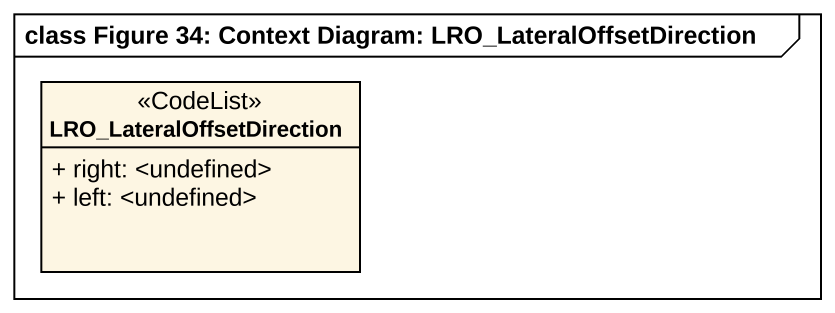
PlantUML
@startuml
mainframe class Figure 34: Context Diagram: LRO_LateralOffsetDirection
hide circle
hide empty members
skinparam classAttributeIconSize 0
class LRO_LateralOffsetDirection <<CodeList>> {
  + right: <undefined>
  + left: <undefined>
}
@enduml
